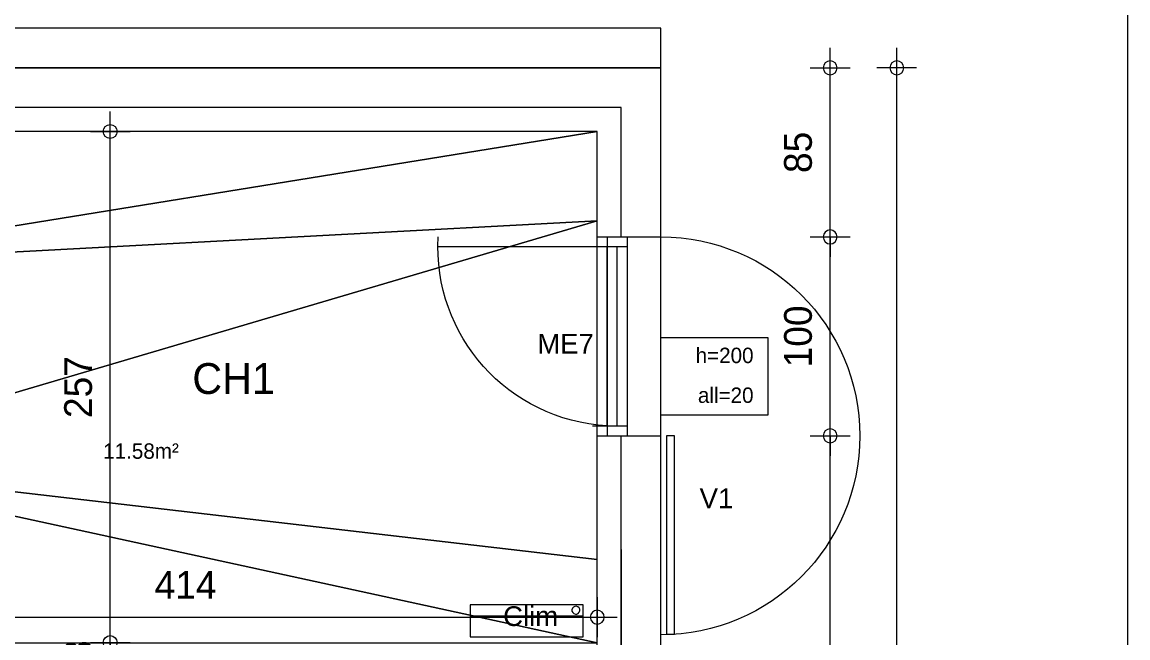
# Model space of a CAD drawing. Header units: metres. Extents: x -30.4 to 29.6, y -50.6 to 0.4.
# Drawn here: x 24.04 to 29.6, y -25.34 to -22.24 of the extents above; entities that cross this region are included whole.
import ezdxf
from ezdxf.enums import TextEntityAlignment as Align
from ezdxf.lldxf.tags import DXFTag

# ---------------------------------------------------------------- set-up
doc = ezdxf.new("R2010")
doc.units = ezdxf.units.M
doc.header["$MEASUREMENT"] = 0
doc.layers.add('Calque commun', color=7, linetype='Continuous')
doc.layers.add('Textes', color=7, linetype='Continuous')
doc.styles.add('Arial4', font='arial.ttf', dxfattribs={"height": 0.098961})
doc.styles.add('Century Gothic', font='GOTHIC.TTF', dxfattribs={"height": 0.139636})
doc.styles.add('Century Gothic15', font='GOTHIC.TTF', dxfattribs={"height": 0.155151})
doc.styles.add('Century Gothic7', font='GOTHIC.TTF', dxfattribs={"height": 0.077575})
tags = doc.linetypes.add('HIDDEN', pattern=[0.375, 0.25, -0.125]).pattern_tags.tags
tags[6:7] = [DXFTag(74, 4), DXFTag(75, 0), DXFTag(340, '0'), DXFTag(46, 1.0), DXFTag(50, 0.0), DXFTag(44, 0.0), DXFTag(45, 0.0)]
tags[4:5] = [DXFTag(74, 4), DXFTag(75, 0), DXFTag(340, '0'), DXFTag(46, 1.0), DXFTag(50, 0.0), DXFTag(44, 0.0), DXFTag(45, 0.0)]
tags = doc.linetypes.add('HIDDEN2', pattern=[0.1875, 0.125, -0.0625]).pattern_tags.tags
tags[6:7] = [DXFTag(74, 4), DXFTag(75, 0), DXFTag(340, '0'), DXFTag(46, 1.0), DXFTag(50, 0.0), DXFTag(44, 0.0), DXFTag(45, 0.0)]
tags[4:5] = [DXFTag(74, 4), DXFTag(75, 0), DXFTag(340, '0'), DXFTag(46, 1.0), DXFTag(50, 0.0), DXFTag(44, 0.0), DXFTag(45, 0.0)]

# ---------------------------------------------------------------- blocks, each defined once
blk = doc.blocks.new('Block18105')
at = {"layer": 'Calque commun', "color": 7, "linetype": 'Continuous', "lineweight": 18}
for p, q in [((27.254, -23.3206), (27.254, -22.4706)), ((27.254, -27.1907), (27.254, -24.3206))]:
    blk.add_line(p, q, dxfattribs=at)
at = {"layer": 'Calque commun', "color": 7, "linetype": 'Continuous', "lineweight": 9}
for p, q in [((27.054, -23.3206), (27.054, -22.6706)), ((26.934, -23.3206), (26.934, -22.7907)), ((26.934, -27.1907), (26.934, -24.3206)), ((27.054, -27.1907), (27.054, -24.3206))]:
    blk.add_line(p, q, dxfattribs=at)
blk = doc.blocks.new('Block18106')
at = {"layer": 'Calque commun', "color": 7, "linetype": 'Continuous', "lineweight": 18}
blk.add_line((27.254, -22.4706), (20.854, -22.4706), dxfattribs=at)
at = {"layer": 'Calque commun', "color": 7, "linetype": 'Continuous', "lineweight": 9}
for p, q in [((27.054, -22.6706), (20.854, -22.6706)), ((26.934, -22.7907), (20.854, -22.7907))]:
    blk.add_line(p, q, dxfattribs=at)
blk = doc.blocks.new('@PRES_1_$$_1-25')
at = {"layer": 'Calque commun', "color": 5, "linetype": 'Continuous', "lineweight": 9}
for p, q in [((0, 0.32), (1, 0.32)), ((1, 0.15), (0, 0.15)), ((0.05, 0.05), (0.05, 0.15)), ((0.95, 0.15), (0.95, 0.05)), ((0.05, 0.1), (0.95, 0.1)), ((1, 0.05), (0, 0.05)), ((0, 0), (1, 0))]:
    blk.add_line(p, q, dxfattribs=at)
blk = doc.blocks.new('@PRES_1_$$_1-26')
at = {"layer": 'Calque commun', "color": 7, "linetype": 'Continuous', "lineweight": 9}
blk.add_line((0, 0), (0, 0.32), dxfattribs=at)
blk = doc.blocks.new('@PRES_1_$$_1-27')
at = {"layer": 'Calque commun', "color": 7, "linetype": 'Continuous', "lineweight": 9}
blk.add_line((0, 0), (0, 0.32), dxfattribs=at)
blk = doc.blocks.new('INTER_2D_COMB9')
at = {"layer": 'Calque commun', "color": 0, "linetype": 'ByBlock', "lineweight": -2}
for name in ['@PRES_1_$$_1-25', '@PRES_1_$$_1-26']:
    blk.add_blockref(name, (0, 0), dxfattribs=at)
at = {"layer": 'Calque commun', "color": 0, "linetype": 'ByBlock', "lineweight": -2, "extrusion": (0, 0, -1), "xscale": -1, "yscale": -1, "zscale": -1, "rotation": -180}
blk.add_blockref('@PRES_1_$$_1-27', (-1, 0), dxfattribs=at)
blk = doc.blocks.new('PLACED_COMB9')
at = {"layer": 'Calque commun', "color": 0, "linetype": 'ByBlock', "lineweight": -2}
blk.add_blockref('INTER_2D_COMB9', (0, 0), dxfattribs=at)
blk = doc.blocks.new('new231')
at = {"layer": 'Calque commun', "color": 5, "linetype": 'Continuous', "lineweight": 9}
blk.add_arc((0, 0), 0.5, 0, 359.99941, dxfattribs=at)
blk = doc.blocks.new('new232')
at = {"layer": 'Calque commun', "color": 5, "linetype": 'Continuous', "lineweight": 9}
blk.add_arc((0, 0), 0.5, 0, 359.99941, dxfattribs=at)
blk = doc.blocks.new('DimLine37587')
at = {"layer": 'Calque commun', "color": 5, "linetype": 'Continuous', "lineweight": 9}
for p, q in [((28.1048, -24.3206), (28.1048, -24.2206)), ((28.0048, -24.3206), (28.2048, -24.3206)), ((28.1048, -27.1907), (28.1048, -24.3206)), ((28.0048, -27.1907), (28.2048, -27.1907)), ((28.1048, -27.1907), (28.1048, -27.2907))]:
    blk.add_line(p, q, dxfattribs=at)
at = {"layer": 'Calque commun', "color": 5, "linetype": 'Continuous', "lineweight": 9, "xscale": 0.07000000029802322, "yscale": 0.07000000029802322, "zscale": 0.07000000029802322, "rotation": 90}
for name, p in [('new232', (28.1048, -24.3206)), ('new231', (28.1048, -27.1907))]:
    blk.add_blockref(name, p, dxfattribs=at)
at = {"layer": 'Calque commun', "color": 5, "linetype": 'Continuous', "lineweight": 9, "style": 'Century Gothic'}
blk.add_text('287', height=0.13964, rotation=90, dxfattribs=at).set_placement((28.0548, -25.7557), align=Align.BOTTOM_CENTER)
blk = doc.blocks.new('new233')
at = {"layer": 'Calque commun', "color": 5, "linetype": 'Continuous', "lineweight": 9}
blk.add_arc((0, 0), 0.5, 0, 359.99941, dxfattribs=at)
blk = doc.blocks.new('new234')
at = {"layer": 'Calque commun', "color": 5, "linetype": 'Continuous', "lineweight": 9}
blk.add_arc((0, 0), 0.5, 0, 359.99941, dxfattribs=at)
blk = doc.blocks.new('DimLine37595')
at = {"layer": 'Calque commun', "color": 5, "linetype": 'Continuous', "lineweight": 9}
for p, q in [((28.1048, -23.3206), (28.1048, -23.2206)), ((28.0048, -23.3206), (28.2048, -23.3206)), ((28.1048, -24.3206), (28.1048, -23.3206)), ((28.0048, -24.3206), (28.2048, -24.3206)), ((28.1048, -24.3206), (28.1048, -24.4206))]:
    blk.add_line(p, q, dxfattribs=at)
at = {"layer": 'Calque commun', "color": 5, "linetype": 'Continuous', "lineweight": 9, "xscale": 0.07000000029802322, "yscale": 0.07000000029802322, "zscale": 0.07000000029802322, "rotation": 90}
for name, p in [('new234', (28.1048, -23.3206)), ('new233', (28.1048, -24.3206))]:
    blk.add_blockref(name, p, dxfattribs=at)
at = {"layer": 'Calque commun', "color": 5, "linetype": 'Continuous', "lineweight": 9, "style": 'Century Gothic'}
blk.add_text('100', height=0.13964, rotation=90, dxfattribs=at).set_placement((28.0548, -23.8206), align=Align.BOTTOM_CENTER)
blk = doc.blocks.new('new235')
at = {"layer": 'Calque commun', "color": 5, "linetype": 'Continuous', "lineweight": 9}
blk.add_arc((0, 0), 0.5, 0, 359.99941, dxfattribs=at)
blk = doc.blocks.new('new236')
at = {"layer": 'Calque commun', "color": 5, "linetype": 'Continuous', "lineweight": 9}
blk.add_arc((0, 0), 0.5, 0, 359.99941, dxfattribs=at)
blk = doc.blocks.new('DimLine37603')
at = {"layer": 'Calque commun', "color": 5, "linetype": 'Continuous', "lineweight": 9}
for p, q in [((28.1048, -22.4706), (28.1048, -22.3706)), ((28.0048, -22.4706), (28.2048, -22.4706)), ((28.1048, -23.3206), (28.1048, -22.4706)), ((28.0048, -23.3206), (28.2048, -23.3206)), ((28.1048, -23.3206), (28.1048, -23.4206))]:
    blk.add_line(p, q, dxfattribs=at)
at = {"layer": 'Calque commun', "color": 5, "linetype": 'Continuous', "lineweight": 9, "xscale": 0.07000000029802322, "yscale": 0.07000000029802322, "zscale": 0.07000000029802322, "rotation": 90}
for name, p in [('new236', (28.1048, -22.4706)), ('new235', (28.1048, -23.3206))]:
    blk.add_blockref(name, p, dxfattribs=at)
at = {"layer": 'Calque commun', "color": 5, "linetype": 'Continuous', "lineweight": 9, "style": 'Century Gothic'}
blk.add_text('85', height=0.13964, rotation=90, dxfattribs=at).set_placement((28.0548, -22.8956), align=Align.BOTTOM_CENTER)
blk = doc.blocks.new('new280')
at = {"layer": 'Calque commun', "color": 5, "linetype": 'Continuous', "lineweight": 9}
blk.add_arc((0, 0), 0.5, 0, 359.99941, dxfattribs=at)
blk = doc.blocks.new('DimLine41048')
at = {"layer": 'Calque commun', "color": 5, "linetype": 'Continuous', "lineweight": 9}
for p, q in [((28.44, -22.4706), (28.44, -22.3706)), ((28.54, -22.4706), (28.34, -22.4706)), ((28.44, -31.4706), (28.44, -22.4706))]:
    blk.add_line(p, q, dxfattribs=at)
at = {"layer": 'Calque commun', "color": 5, "linetype": 'Continuous', "lineweight": 9, "xscale": 0.07000000029802322, "yscale": 0.07000000029802322, "zscale": 0.07000000029802322, "rotation": 90}
blk.add_blockref('new280', (28.44, -22.4706), dxfattribs=at)
blk = doc.blocks.new('xmodule1pcentniv1 13-29')
at = {"layer": 'Calque commun', "color": 5, "linetype": 'Continuous', "lineweight": 9}
blk.add_arc((0, 0), 0.5, 0, 359.99941, dxfattribs=at)
blk = doc.blocks.new('xmodule1pcentniv1 13-30')
at = {"layer": 'Calque commun', "color": 5, "linetype": 'Continuous', "lineweight": 9}
blk.add_arc((0, 0), 0.5, 0, 359.99941, dxfattribs=at)
blk = doc.blocks.new('DimLine55035-2')
at = {"layer": 'Calque commun', "color": 5, "linetype": 'Continuous', "lineweight": 9}
for p, q in [((40.7221, -20.396), (40.7221, -20.296)), ((40.6221, -20.396), (40.8221, -20.396)), ((40.7221, -20.4767), (40.7221, -20.396)), ((40.6221, -20.4767), (40.8221, -20.4767)), ((40.7221, -20.4767), (40.7221, -20.5767))]:
    blk.add_line(p, q, dxfattribs=at)
at = {"layer": 'Calque commun', "color": 5, "linetype": 'Continuous', "lineweight": 9, "extrusion": (0, 0, -1), "xscale": -0.07000000029802322, "yscale": -0.07000000029802322, "zscale": -0.07000000029802322, "rotation": -90.00000000000001}
for name, p in [('xmodule1pcentniv1 13-30', (-40.7221, -20.396)), ('xmodule1pcentniv1 13-29', (-40.7221, -20.4767))]:
    blk.add_blockref(name, p, dxfattribs=at)
at = {"layer": 'Calque commun', "color": 5, "linetype": 'Continuous', "lineweight": 9, "style": 'Century Gothic'}
blk.add_text('8', height=0.1396, rotation=90, dxfattribs=at).set_placement((40.6721, -20.4363), align=Align.BOTTOM_CENTER)
blk = doc.blocks.new('xmodule1pcentniv1 13-31')
at = {"layer": 'Calque commun', "color": 5, "linetype": 'Continuous', "lineweight": 9}
blk.add_arc((0, 0), 0.5, 0, 359.99941, dxfattribs=at)
blk = doc.blocks.new('xmodule1pcentniv1 13-32')
at = {"layer": 'Calque commun', "color": 5, "linetype": 'Continuous', "lineweight": 9}
blk.add_arc((0, 0), 0.5, 0, 359.99941, dxfattribs=at)
blk = doc.blocks.new('DimLine55043-2')
at = {"layer": 'Calque commun', "color": 5, "linetype": 'Continuous', "lineweight": 9}
for p, q in [((40.7221, -17.8267), (40.7221, -17.7267)), ((40.6221, -17.8267), (40.8221, -17.8267)), ((40.7221, -20.396), (40.7221, -17.8267)), ((40.6221, -20.396), (40.8221, -20.396)), ((40.7221, -20.396), (40.7221, -20.496))]:
    blk.add_line(p, q, dxfattribs=at)
at = {"layer": 'Calque commun', "color": 5, "linetype": 'Continuous', "lineweight": 9, "extrusion": (0, 0, -1), "xscale": -0.07000000029802322, "yscale": -0.07000000029802322, "zscale": -0.07000000029802322, "rotation": -90.00000000000001}
for name, p in [('xmodule1pcentniv1 13-32', (-40.7221, -17.8267)), ('xmodule1pcentniv1 13-31', (-40.7221, -20.396))]:
    blk.add_blockref(name, p, dxfattribs=at)
at = {"layer": 'Calque commun', "color": 5, "linetype": 'Continuous', "lineweight": 9, "style": 'Century Gothic'}
blk.add_text('257', height=0.13964, rotation=90, dxfattribs=at).set_placement((40.6721, -19.1113), align=Align.BOTTOM_CENTER)
blk = doc.blocks.new('clim-int9')
at = {"layer": 'Calque commun', "color": 0, "linetype": 'ByBlock', "lineweight": 9}
for p, q in [((0.5671, 0.16), (0, 0.16)), ((0, 0.16), (0, 0)), ((0.5671, 0), (0.5671, 0.16)), ((0, 0.106), (0.5671, 0.106)), ((0, 0), (0.5671, 0))]:
    blk.add_line(p, q, dxfattribs=at)
blk.add_arc((0.531, 0.1338), 0.02, 330, 329.9994, dxfattribs=at)
blk = doc.blocks.new('xmodule1pcentniv1 13-97')
at = {"layer": 'Calque commun', "color": 5, "linetype": 'Continuous', "lineweight": 9}
blk.add_arc((0, 0), 0.5, 0, 359.99941, dxfattribs=at)
blk = doc.blocks.new('xmodule1pcentniv1 13-98')
at = {"layer": 'Calque commun', "color": 5, "linetype": 'Continuous', "lineweight": 9}
blk.add_arc((0, 0), 0.5, 0, 359.99941, dxfattribs=at)
blk = doc.blocks.new('DimLine61156')
at = {"layer": 'Calque commun', "color": 5, "linetype": 'Continuous', "lineweight": 9}
for p, q in [((39.0312, -20.1678), (39.0312, -20.3678)), ((43.1711, -20.1678), (43.1711, -20.3678)), ((39.0312, -20.2678), (38.9312, -20.2678)), ((39.0312, -20.2678), (43.1711, -20.2678)), ((43.1711, -20.2678), (43.2711, -20.2678))]:
    blk.add_line(p, q, dxfattribs=at)
at = {"layer": 'Calque commun', "color": 5, "linetype": 'Continuous', "lineweight": 9, "xscale": 0.07000000029802322, "yscale": 0.07000000029802322, "zscale": 0.07000000029802322}
for name, p in [('xmodule1pcentniv1 13-97', (39.0312, -20.2678)), ('xmodule1pcentniv1 13-98', (43.1711, -20.2678))]:
    blk.add_blockref(name, p, dxfattribs=at)
at = {"layer": 'Calque commun', "color": 5, "linetype": 'Continuous', "lineweight": 9, "style": 'Century Gothic'}
blk.add_text('414', height=0.13964, dxfattribs=at).set_placement((41.1011, -20.2178), align=Align.BOTTOM_CENTER)
blk = doc.blocks.new('xmodule1pcentniv1 13-99')
at = {"layer": 'Calque commun', "color": 5, "linetype": 'Continuous', "lineweight": 9}
for name in ['DimLine55043-2', 'DimLine61156', 'DimLine55035-2']:
    blk.add_blockref(name, (0, 0), dxfattribs=at)
at = {"layer": 'Calque commun', "color": 7, "linetype": 'HIDDEN2', "lineweight": -2, "xscale": -1, "yscale": -1, "zscale": -1, "rotation": 180}
blk.add_blockref('clim-int9', (42.5324, -20.3668), dxfattribs=at)
at = {"layer": 'Textes', "color": 5, "linetype": 'ByBlock', "lineweight": -2, "style": 'Century Gothic15'}
blk.add_text('CH1', height=0.15515, dxfattribs=at).set_placement((41.1349, -18.9908), align=Align.TOP_LEFT)
at = {"layer": 'Textes', "color": 9, "linetype": 'ByBlock', "lineweight": -2, "style": 'Century Gothic7'}
blk.add_text('11.58m²', height=0.07758, dxfattribs=at).set_placement((41.0672, -19.3943), align=Align.TOP_RIGHT)
at = {"layer": 'Textes', "color": 5, "linetype": 'ByBlock', "lineweight": -2, "style": 'Arial4'}
blk.add_text('Clim', height=0.09896, dxfattribs=at).set_placement((42.9744, -20.3421), align=Align.BOTTOM_RIGHT)
at = {"layer": 'Calque commun', "color": 9, "linetype": 'Continuous', "lineweight": 9}
mesh = blk.add_polyface(dxfattribs=at)
corners = [(39.0312, -19.4974), (38.4312, -19.4974), (38.4312, -20.3974), (38.4312, -18.4974), (39.0312, -18.4974), (38.4312, -17.8281), (43.1711, -19.9774), (43.1711, -18.2748), (43.1711, -17.8266), (43.1711, -20.3967)]
mesh.append_faces([[corners[k] for k in face] for face in [(9, 0, 2)]], dxfattribs={"vtx0": -1, "vtx1": -1, "color": 9})
mesh.append_faces([[corners[k] for k in face] for face in [(9, 6, 0), (4, 7, 8)]], dxfattribs={"vtx0": -1, "vtx1": -1, "vtx2": -1, "color": 9})
mesh.append_faces([[corners[k] for k in face] for face in [(4, 8, 5)]], dxfattribs={"vtx0": -1, "vtx2": -1, "color": 9})
mesh.append_faces([[corners[k] for k in face] for face in [(3, 4, 5)]], dxfattribs={"vtx1": -1, "color": 9})
mesh.append_faces([[corners[k] for k in face] for face in [(6, 7, 0), (4, 0, 7)]], dxfattribs={"vtx1": -1, "vtx2": -1, "color": 9})
mesh.append_faces([[corners[k] for k in face] for face in [(0, 1, 2)]], dxfattribs={"vtx2": -1, "color": 9})

msp = doc.modelspace()

# ---------------------------------------------------------------- linework, layer by layer
at = {"layer": 'Calque commun', "color": 12, "linetype": 'Continuous', "lineweight": 18}
for p, q in [((27.054, -22.6706), (24.554, -22.6706)), ((24.554, -22.6706), (24.554, -22.6706)), ((27.054, -23.3206), (27.054, -22.6706)), ((27.0531, -23.3206), (27.254, -23.3206)), ((27.0531, -24.3206), (27.254, -24.3206)), ((27.0531, -24.3206), (27.054, -27.1907))]:
    msp.add_line(p, q, dxfattribs=at)
at = {"layer": 'Calque commun', "color": 7, "linetype": 'HIDDEN', "lineweight": 9}
msp.add_line((26.959, -23.3706), (26.134, -23.3706), dxfattribs=at)
at = {"layer": 'Calque commun', "color": 7, "linetype": 'Continuous', "lineweight": 9}
for p, q in [((26.984, -23.3706), (26.9339, -23.3706)), ((26.984, -24.2706), (26.984, -23.3706)), ((26.9098, -24.2706), (26.984, -24.2706))]:
    msp.add_line(p, q, dxfattribs=at)
at = {"layer": 'Calque commun', "color": 12, "linetype": 'Continuous', "lineweight": 18}
msp.add_polyline3d([(27.054, -22.6706, 0), (27.054, -22.6706, 0), (20.854, -22.6706, 0), (20.854, -26.5212, 0), (20.854, -26.5212, 0)], dxfattribs=at)
at = {"layer": 'Calque commun', "color": 7, "linetype": 'HIDDEN', "lineweight": 9, "extrusion": (0, 0, -1)}
msp.add_arc((-27.034, -23.3706), 0.9014, 273.1798, 3.1798, dxfattribs=at)
at = {"layer": 'Calque commun', "color": 7, "linetype": 'Continuous', "lineweight": 9, "extrusion": (0, 0, -1)}
msp.add_arc((-27.254, -24.3206), 1, 90, 270, dxfattribs=at)

# ---------------------------------------------------------------- block references
at = {"layer": 'Calque commun', "color": 5, "linetype": 'Continuous', "lineweight": 9}
for name in ['DimLine37603', 'DimLine41048', 'DimLine37595', 'DimLine37587']:
    msp.add_blockref(name, (0, 0), dxfattribs=at)
at = {"layer": 'Calque commun', "color": 0, "linetype": 'ByBlock', "lineweight": -2}
for name, p in [('Block18106', (0, 0)), ('Block18105', (0, 0)), ('xmodule1pcentniv1 13-99', (-16.2372, -4.9641))]:
    msp.add_blockref(name, p, dxfattribs=at)
at = {"layer": 'Calque commun', "color": 0, "linetype": 'ByBlock', "lineweight": -2, "extrusion": (0, 0, -1), "xscale": -1, "yscale": -1, "zscale": -1, "rotation": -90}
msp.add_blockref('PLACED_COMB9', (-26.934, -24.3206), dxfattribs=at)

# ---------------------------------------------------------------- texts
at = {"layer": 'Calque commun', "color": 5, "linetype": 'ByBlock', "lineweight": -2, "insert": (27.7198, -23.8774), "char_height": 0.07758, "attachment_point": 3, "line_spacing_factor": 1.546883, "style": 'Century Gothic7'}
msp.add_mtext('h=200\\Pall=20', dxfattribs=at)
at = {"layer": 'Textes', "color": 5, "linetype": 'ByBlock', "lineweight": -2, "style": 'Arial4'}
for s, p in [('ME7', (26.6324, -23.9368)), ('V1', (27.4487, -24.7139))]:
    msp.add_text(s, height=0.09896, dxfattribs=at).set_placement(p, align=Align.BOTTOM_LEFT)

# ---------------------------------------------------------------- meshes
at = {"layer": 'Calque commun', "color": 7, "linetype": 'Continuous', "lineweight": 9}
mesh = msp.add_polyface(dxfattribs=at)
corners = [(29.6021, -8.6275), (-30.3979, -8.6275), (-30.3979, -50.6275), (29.6021, -50.6275)]
mesh.append_faces([[corners[k] for k in face] for face in [(0, 1, 2, 3)]], dxfattribs={"color": 7})
at = {"layer": 'Calque commun', "color": 16, "linetype": 'HIDDEN2', "lineweight": 9}
mesh = msp.add_polyface(dxfattribs=at)
corners = [(20.854, -22.4706), (27.254, -22.4706), (27.254, -22.2706), (20.854, -22.2706)]
mesh.append_faces([[corners[k] for k in face] for face in [(0, 1, 2, 3)]], dxfattribs={"color": 16})
at = {"layer": 'Calque commun', "color": 11, "linetype": 'Continuous', "lineweight": 18}
mesh = msp.add_polyface(dxfattribs=at)
corners = [(27.254, -23.8266), (27.7923, -23.8266), (27.7923, -24.2173), (27.254, -24.2173)]
mesh.append_faces([[corners[k] for k in face] for face in [(0, 1, 2, 3)]], dxfattribs={"color": 11})
at = {"layer": 'Calque commun', "color": 7, "linetype": 'Continuous', "lineweight": 9}
mesh = msp.add_polyface(dxfattribs=at)
corners = [(27.3215, -24.3206), (27.2826, -24.3206), (27.2826, -25.3184), (27.3215, -25.3184)]
mesh.append_faces([[corners[k] for k in face] for face in [(0, 1, 2, 3)]], dxfattribs={"color": 7})

doc.saveas('drawing.dxf')
